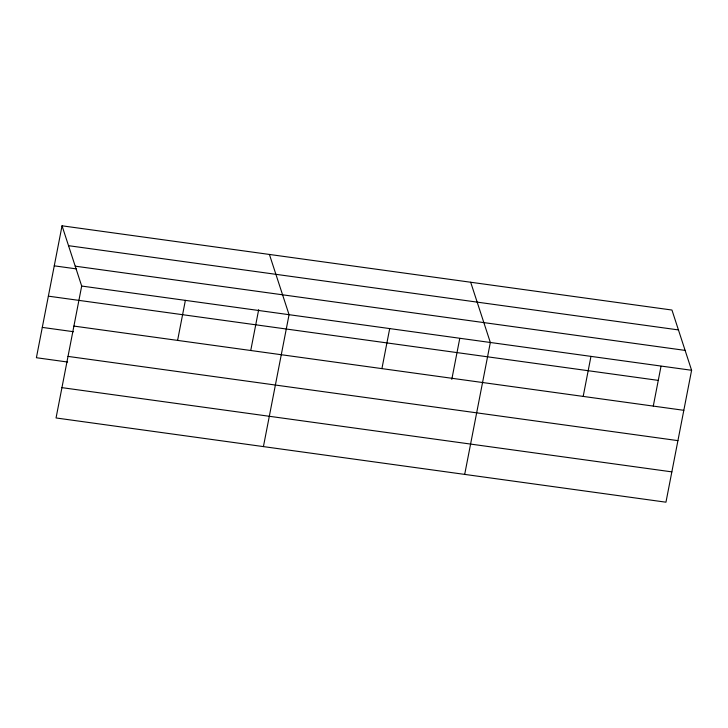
<?xml version="1.0" encoding="UTF-8"?>
<svg xmlns="http://www.w3.org/2000/svg" width="728" height="728" viewBox="0 0 728 728"><rect width="100%" height="100%" fill="white"/><g stroke="black" fill="none" stroke-linecap="round" stroke-linejoin="round"><path stroke-width="1.09" d="M62.044 225.807L81.691 286.049L56.047 417.963L665.956 502.193L691.6 370.279L671.953 310.037L62.044 225.807L36.4 357.721L67.613 362.034M177.596 340.395L185.376 300.364M250.751 350.459L258.686 309.637M263.418 446.601L289.061 314.687L269.415 254.445M381.918 368.614L389.698 328.583M451.797 379.37L459.741 338.52M464.692 474.401L490.335 342.479L470.679 282.236M583.183 396.414L590.963 356.383M653.289 406.051L661.006 366.311M68.523 245.682L678.432 329.921M75.212 266.166L685.112 350.396M54.263 265.838L76.558 268.914M81.691 286.049L691.6 370.279M48.367 296.159L658.276 380.389M73.91 326.08L683.82 410.31M42.297 327.4L73.51 331.713M68.013 356.401L677.923 440.631M61.944 387.642L671.853 471.871"/></g></svg>
